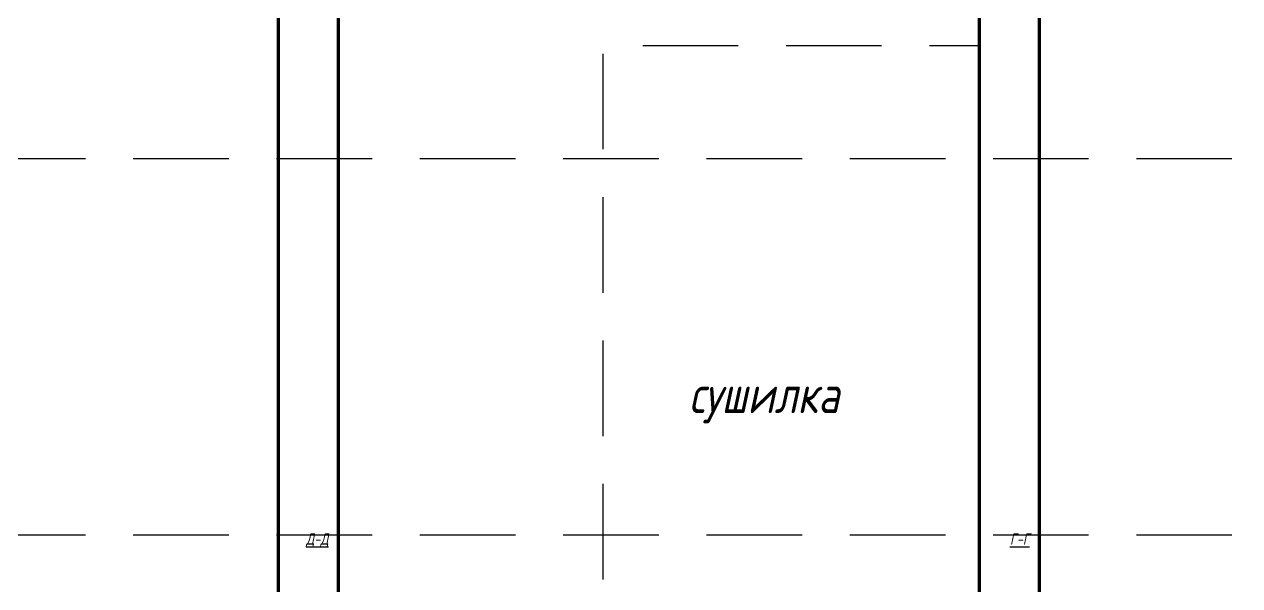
# Model space of a CAD drawing. Header units: millimetres. Extents: x -92220 to 11040, y -5929 to 27498.
# Drawn here: x 5570 to 7186, y 1082 to 1828 of the extents above; entities that cross this region are included whole.
import ezdxf
from ezdxf.enums import TextEntityAlignment as Align

# ---------------------------------------------------------------- set-up
doc = ezdxf.new("R2010")
doc.units = ezdxf.units.MM
doc.linetypes.add('DASHED', pattern=[19.05, 12.7, -6.35])
doc.layers.add('01 Черновое', color=254, linetype='Continuous')
doc.layers.add('13 Канализация 2', color=7, linetype='Continuous')
doc.layers.add('100 noprint', color=1, linetype='Continuous', plot=False)
doc.styles.add('ГОСТ-ISOCPEUR', font='isocpeui.ttf', dxfattribs={"width": 0.8})

msp = doc.modelspace()

# ---------------------------------------------------------------- linework, layer by layer
at = {"linetype": 'DASHED', "ltscale": 10, "flags": 128}
msp.add_lwpolyline([(6339.8, 900), (6339.8, 1800), (6839.8, 1800), (6839.8, 900)], close=True, dxfattribs=at)
at = {"layer": '01 Черновое', "lineweight": 80}
for p, q in [((5907.9, 0), (5907.9, 2800)), ((5987.9, 0), (5987.9, 2800)), ((6839.8, 0), (6839.8, 2800)), ((6919.8, 0), (6919.8, 2800))]:
    msp.add_line(p, q, dxfattribs=at)
at = {"layer": '100 noprint', "color": 2, "linetype": 'DASHED', "ltscale": 10}
for p, q in [((0, 1650), (8888.8, 1650)), ((0, 1150), (8888.8, 1150))]:
    msp.add_line(p, q, dxfattribs=at)

# ---------------------------------------------------------------- texts
at = {"ltscale": 10, "style": 'ГОСТ-ISOCPEUR', "width": 0.8}
msp.add_text('сушилка', height=50, dxfattribs=at).set_placement((6454, 1311.7))
at = {"layer": '13 Канализация 2', "style": 'ГОСТ-ISOCPEUR', "width": 0.8}
for s, p in [('%%UД-Д', (5974.6, 1136.9)), ('%%UГ-Г', (6906.5, 1136.9))]:
    msp.add_text(s, height=15, dxfattribs=at).set_placement(p, align=Align.RIGHT)

doc.saveas('drawing.dxf')
